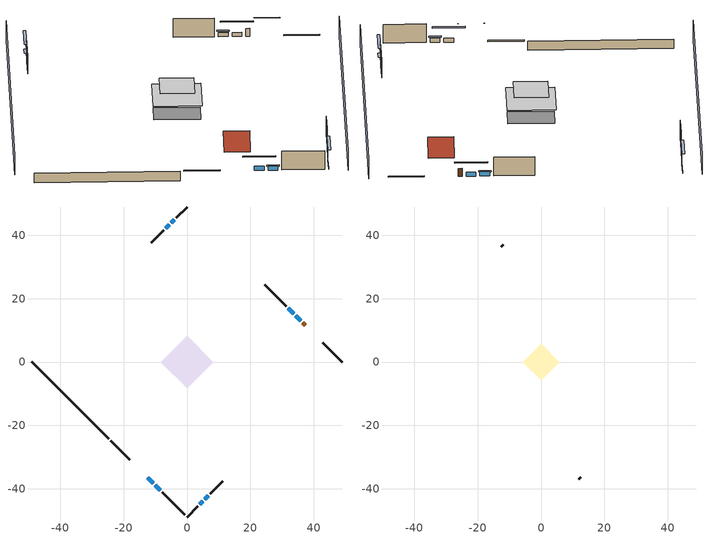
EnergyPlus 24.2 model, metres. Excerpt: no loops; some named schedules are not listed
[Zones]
conditioned space
 floor adiabatic (AdiabaticFloorConstruction): -8.21,0 0,8.21 8.21,0 0,-8.21 z2.74
 floor foundation (Slab1 construction): -6.06,1.73 -1.73,6.06 6.06,-1.73 1.73,-6.06 z-2.13
 wall outside (RimJoist1 construction): -24.03,-24.9 -18.02,-30.92 z0.3:0.61
 wall outside (RimJoist2 construction): 0,48.93 -3.34,45.59 z0.3:0.61
 wall outside (RimJoist3 construction): 48.93,0 42.92,6.01 z0.3:0.61
 wall outside (RimJoist4 construction): 0,-48.93 3.34,-45.59 z0.3:0.61
 wall outside (AdiabaticWallConstruction 1): 37.26,11.67 36.62,12.32 z0.3:2.34
 wall outside (AdiabaticWallConstruction): -12.36,-36.57 -10.71,-38.22 / -10.05,-38.88 -8.41,-40.53 z0.3:1.34; -4,44.94 -5.01,43.93 / -5.66,43.27 -6.67,42.26 / 4,-44.94 5.01,-43.93 / 5.66,-43.27 6.67,-42.26 z0.3:1.25; 35.96,12.97 34.35,14.59 z0.3:1.31; 33.69,15.24 32.01,16.92 z0.3:1.37
 wall outside (Wall1 construction): -7.75,-41.18 -0.66,-48.28 z0.3:5.18
 wall outside (Wall2 construction): -7.33,41.6 -11.27,37.67 z0.3:5.18
 wall outside (Wall3 construction): 31.35,17.58 24.53,24.4 z0.3:5.18
 wall outside (Wall4 construction): 7.33,-41.6 11.27,-37.67 z0.3:5.18
 wall foundation (FoundationWall1 construction): -48.93,0 -24.69,-24.25 z-2.13:0.3
 window (WindowConstruction): -12.36,-36.57 -10.71,-38.22 z0.3:1.34
 window (WindowConstruction 1): -10.05,-38.88 -8.41,-40.53 z0.3:1.34
 window (WindowConstruction 2): -4,44.94 -5.01,43.93 z0.3:1.25
 window (WindowConstruction 3): -5.66,43.27 -6.67,42.26 z0.3:1.25
 window (WindowConstruction 4): 35.96,12.97 34.35,14.59 z0.3:1.31
 window (WindowConstruction 5): 33.69,15.24 32.01,16.92 z0.3:1.37
 window (WindowConstruction 6): 4,-44.94 5.01,-43.93 z0.3:1.25
 window (WindowConstruction 7): 5.66,-43.27 6.67,-42.26 z0.3:1.25
 door (Door): 37.26,11.67 36.62,12.32 z0.3:2.34
 ceiling adiabatic (AdiabaticFloorConstruction): 0,-8.21 8.21,0 0,8.21 -8.21,0 z2.74
attic - vented
 floor to conditioned space (Floor1 construction Reversed): -5.81,0 0,5.81 5.81,0 0,-5.81 z5.18
 wall outside (Wall5 construction): -11.92,37.01 -12.6,36.33 z0.3:5.18
 wall outside (Wall6 construction): 11.92,-37.01 12.6,-36.33 z0.3:5.18
 roof outside (Roof1 construction): -13.02,-35.92,5.18 -9.13,-32.03,7.93 -13.47,-27.69,7.93 -17.36,-31.57,5.18
 roof outside (Roof2 construction): 37.92,11.01,5.18 34.04,7.13,7.93 38.38,2.79,7.93 42.26,6.67,5.18
shading: 3.23,-52.17 52.17,-3.23 / -3.23,52.17 -52.17,3.23 z0:5.18; -8.77,-40.16 -14.3,-34.63 -14.73,-35.06 -9.2,-40.59 z4.08; -8.19,-40.74 -10.27,-38.66 -10.7,-39.09 -8.62,-41.17 z1.65; -6.95,41.99 -2.06,46.87 -2.49,47.31 -7.38,42.42 z3.99; -6.89,42.05 -5.45,43.49 -5.88,43.92 -7.32,42.48 z1.55; 32.41,16.53 37.9,11.03 38.33,11.46 32.84,16.96 z4.05; 31.79,17.14 33.91,15.03 34.34,15.46 32.22,17.57 z1.68; 6.95,-41.99 2.06,-46.87 2.49,-47.31 7.38,-42.42 z3.99; 6.89,-42.05 5.45,-43.49 5.88,-43.92 7.32,-42.48 z1.55
[Building]
Building 1: Terrain=Suburbs
[Site:Location]
Portland Intl Arpt_OR: Latitude {deg}=45.59; Longitude {deg}=-122.6; Time Zone {hr}=-8; Elevation {m}=33; Keep Site Location Information=Yes
[Site:GroundTemperature:Shallow]
10.2558, 8.96328, 8.85977, 9.47314, 11.9355, 14.3863, 16.5111, 17.8571, 17.9714, 16.8767, 14.8061, 12.4304
[Site:WaterMainsTemperature]
Calculation Method=Schedule; Temperature Schedule=mains temperature schedule
[Material] Roughness=Rough; Thermal Absorptance=0.9
Name | Thickness {m} | Conductivity {W/m-K} | Density {kg/m3} | Specific Heat {J/kg-K} | Solar Absorptance | Visible Absorptance
asphalt or fiberglass shingles | 0.00635 | 0.162714 | 1121.4 | 1465.45 | 0.85 | 0.85
ceiling stud and cavity | 0.0889 | 1.05181 | 20.9862 | 1087.66 | 0.7 | 0.7
concrete 4.0 in. | 0.1016 | 1.803125 | 2242.8 | 837.4 | 0.7 | 0.7
concrete 8.0 in. | 0.2032 | 1.803125 | 2242.8 | 837.4 | 0.7 | 0.7
door material | 0.04445 | 0.0612267 | 512.64 | 1214.23 | 0.7 | 0.7
fiber cement siding | 0.009525 | 0.258207 | 347.634 | 1004.88 | 0.5 | 0.5
floor covering | 0.0127 | 0.0450781 | 54.468 | 1339.84 | 0.9 | 0.9
floor covering 1 | 0.0127 | 0.0433444 | 54.468 | 1339.84 | 0.6 | 0.6
floor rigid ins; wall rigid ins | 0.512978 | 0.029427 | 32.04 | 1214.23 | 0.7 | 0.7
floor stud and cavity | 0.1397 | 1.75129 | 37.0049 | 1207.88 | 0.7 | 0.7
furniture material conditioned space 1 | 0.1524 | 0.115458 | 640.8 | 1214.23 | 0.6 | 0.6
gypsum board | 0.0127 | 0.160291 | 801 | 837.4 | 0.6 | 0.6
gypsum board 1 | 0.00254 | 0.160291 | 801 | 837.4 | 0.6 | 0.6
gypsum board 2 | 0.0127 | 0.160291 | 801 | 837.4 | 0.7 | 0.7
osb sheathing 0.5 in. | 0.0127 | 0.115458 | 512.64 | 1214.23 | 0.6 | 0.6
osb sheathing 0.5 in. 1 | 0.0127 | 0.115458 | 512.64 | 1214.23 | 0.7 | 0.7
osb sheathing 0.75 in. | 0.01905 | 0.115458 | 512.64 | 1214.23 | 0.7 | 0.7
rim joist stud and cavity | 0.0508 | 0.178804 | 50.32683 | 1063.81 | 0.6 | 0.6
roof rigid ins | 0.00281632 | 0.029427 | 32.04 | 1214.23 | 0.7 | 0.7
wall stud and cavity | 0.1397 | 0.551395 | 139.0536 | 1170.24 | 0.7 | 0.7
wall stud and cavity 1 | 0.1397 | 0.346631 | 139.0536 | 1170.24 | 0.6 | 0.6
wall stud and cavity 2 | 0.0889 | 0.380278 | 52.3479 | 1209.89 | 0.7 | 0.7
wall stud and cavity 3 | 0.0889 | 0.391764 | 83.0341 | 1211.67 | 0.7 | 0.7
wood siding; wood siding 1 | 0.0254 | 0.102417 | 544.68 | 1172.36 | 0.7 | 0.7
[WindowMaterial:SimpleGlazingSystem]
WindowMaterial: U-Factor {W/m2-K}=2.15764; Solar Heat Gain Coefficient=0.44
[Construction]
AdiabaticFloorConstruction: floor stud and cavity, floor rigid ins, osb sheathing 0.75 in., floor covering 1
AdiabaticWallConstruction: wood siding, wall rigid ins, wall stud and cavity 2, gypsum board
AdiabaticWallConstruction 1: wood siding 1, wall rigid ins, wall stud and cavity 2, gypsum board
Door: door material
Floor1 construction Reversed: gypsum board 1, ceiling stud and cavity
FoundationWall1 construction: concrete 8.0 in., gypsum board 2
furniture construction conditioned space 1: furniture material conditioned space 1
PartitionWallConstruction: gypsum board, wall stud and cavity 3, gypsum board
RimJoist1 construction; RimJoist2 construction; RimJoist3 construction; RimJoist4 construction: fiber cement siding, rim joist stud and cavity
Roof1 construction; Roof2 construction: asphalt or fiberglass shingles, roof rigid ins, osb sheathing 0.5 in.
Slab1 construction: concrete 4.0 in., floor covering
Wall1 construction; Wall2 construction; Wall3 construction; Wall4 construction: fiber cement siding, osb sheathing 0.5 in. 1, wall stud and cavity, gypsum board
Wall5 construction; Wall6 construction: fiber cement siding, osb sheathing 0.5 in. 1, wall stud and cavity 1
WindowConstruction; WindowConstruction 1; WindowConstruction 2; WindowConstruction 3; WindowConstruction 4; WindowConstruction 5; WindowConstruction 6; WindowConstruction 7: WindowMaterial
[Zone] Multiplier=1; Part of Total Floor Area=Yes
Name | Volume {m3}
attic - vented | 41.3126
conditioned space | 493.619
[Space]
Name | Zone | Volume {m3}
attic - vented 1 | attic - vented | 41.3126
conditioned space 1 | conditioned space | 493.619
[ZoneInfiltration:EffectiveLeakageArea]
infil attic - vented 1: Zone or Space=attic - vented 1; Schedule=Always On Discrete; Effective Air Leakage Area {cm2}=2248.96; Stack Coefficient=0.000127727; Wind Coefficient=4.14618e-05
[ZoneMixing]
whole house fan mix: Zone or Space=attic - vented; Schedule=Always On Continuous; Design Flow Rate Calculation Method=Flow/Zone; Design Flow Rate {m3/s}=0; Source Zone or Space=conditioned space
[SurfaceProperty:ExposedFoundationPerimeter]
Slab1: Exposed Perimeter Calculation Method=TotalExposedPerimeter; Total Exposed Perimeter {m}=34.29
[SurfaceProperty:IncidentSolarMultiplier] Incident Solar Multiplier=1; Incident Solar Multiplier Schedule=trans schedule winter=0.85 summer=0.7
Window1; Window2; Window3; Window4; Window5; Window6; Window7; Window8
[InternalMass] Zone or ZoneList=conditioned space; Space or SpaceList=conditioned space 1
Name | Construction | Surface Area {m2}
furniture mass conditioned space 1 | furniture construction conditioned space 1 | 80.97429
partition wall mass | PartitionWallConstruction | 202.436
[Lights]
interior lighting: Zone or ZoneList or Space or SpaceList=conditioned space 1; Schedule=lighting_interior; Design Level Calculation Method=LightingLevel; Lighting Level {W}=316.053; Return Air Fraction=0; Fraction Radiant=0.6; Fraction Visible=0.2; Fraction Replaceable=1
[People]
occupants: Zone or ZoneList or Space or SpaceList=conditioned space 1; Number of People Schedule=occupants; Number of People Calculation Method=People; Number of People=1; Fraction Radiant=0.314171; Sensible Heat Fraction=0.56303; Activity Level Schedule=occupants activity schedule; Carbon Dioxide Generation Rate {m3/s-W}=0; Enable ASHRAE 55 Comfort Warnings=No; Mean Radiant Temperature Calculation Type=EnclosureAveraged
[ElectricEquipment] Zone or ZoneList or Space or SpaceList=conditioned space 1; Design Level Calculation Method=EquipmentLevel
Name | Schedule | Design Level {W} | Fraction Latent | Fraction Radiant | Fraction Lost
ceiling fan | ceiling_fan | 17.4082 | 0 | 0.558 | 0
clothes dryer | clothes_dryer | 2899.56 | 0.015 | 0.081 | 0.85
clothes washer | clothes_washer | 452.123 | 0.03 | 0.162 | 0.7
cooking range | cooking_range | 1687.68 | 0.08 | 0.432 | 0.2
dishwasher | dishwasher | 759.136 | 0.3 | 0.18 | 0.4
fridge | fridge schedule | 52.0548 | 0 | 0.6 | 0
mech vent bath fan 0 | mech vent bath fan 0 schedule | 15 | 0 | 0 | 1
mech vent house fan | mech vent house fan schedule | 0 | 0 | 0 | 1
mech vent house fan cfis | mech vent house fan cfis schedule | 0 | 0 | 0 | 0
mech vent range fan 0 | mech vent range fan 0 schedule | 30 | 0 | 0 | 1
misc plug loads | plug_loads_other | 154.964 | 0.021 | 0.558 | 0.049
misc tv | plug_loads_tv | 190.12 | 0 | 0.6 | 0
whole house fan | Always On Discrete | 0 | 0 | 0 | 1
[OtherEquipment] Zone or ZoneList or Space or SpaceList=conditioned space 1; Design Level Calculation Method=EquipmentLevel
Name | Fuel Type | Schedule | Design Level {W} | Fraction Latent | Fraction Radiant | Fraction Lost
clothes dryer 1 | Electricity | clothes_dryer | 0 | 0.015 | 0.081 | 0.85
cooking range 1 | Electricity | cooking_range | 0 | 0.08 | 0.432 | 0.2
general water use latent | None | general water use schedule | 25.6591 | 1 | 0 | 0
general water use sensible | None | general water use schedule | -25.2881 | 0 | 0.6 | 0
mech vent house fan latent load; water heater lat | None | Always On Discrete | 0 | 1 | 0 | 0
mech vent house fan sensible load; water heater sens | None | Always On Discrete | 0 | 0 | 0 | 0
water heater energy adjustment1 | Electricity | Always On Discrete | 0.01 | 0 | 0 | 1
[ZoneInfiltration:DesignFlowRate] Zone or ZoneList or Space or SpaceList=conditioned space 1; Schedule=Always On Discrete; Design Flow Rate Calculation Method=Flow/Zone; Design Flow Rate {m3/s}=0
infil flow; natural vent flow; whole house fan flow
[WaterUse:Equipment]
dishwasher: Peak Flow Rate {m3/s}=1.20997e-05; Flow Rate Fraction Schedule=hot_water_dishwasher
[Foundation:Kiva]
Foundation Kiva 1: Initial Indoor Air Temperature {C}=22.2222; Wall Height Above Grade {m}=0.3048; Wall Depth Below Slab {m}=0.2032
[Foundation:Kiva:Settings]
Soil Conductivity {W/m-K}=1.3848; Soil Density {kg/m3}=1842.3; Soil Specific Heat {J/kg-K}=418.7; Ground Solar Absorptivity=0.9; Ground Thermal Absorptivity=0.9; Ground Surface Roughness {m}=0.03; Far-Field Width {m}=40; Deep-Ground Boundary Condition=ZeroFlux; Deep-Ground Depth {m}=40; Minimum Cell Dimension {m}=0.2; Maximum Cell Growth Coefficient=3; Simulation Timestep=Timestep
[Exterior:Lights]
exterior lighting: Schedule=exterior lighting schedule; Design Level {W}=8.01452
[EnergyManagementSystem:GlobalVariable]
infil_program_Qfan
infil_program_Qinf
natural_vent_program_Qnv
natural_vent_program_Qwhf
[EnergyManagementSystem:Sensor]
Name | Output:Variable or Output:Meter Index Key | Output:Variable or Output:Meter
airflow_gain | infil flow | Infiltration Sensible Heat Gain Energy
airflow_gain_1 | natural vent flow | Infiltration Sensible Heat Gain Energy
airflow_gain_2 | whole house fan flow | Infiltration Sensible Heat Gain Energy
airflow_loss | infil flow | Infiltration Sensible Heat Loss Energy
airflow_loss_1 | natural vent flow | Infiltration Sensible Heat Loss Energy
airflow_loss_2 | whole house fan flow | Infiltration Sensible Heat Loss Energy
clg_load_cond |  | Cooling:EnergyTransfer:Zone:CONDITIONED SPACE
clg_sp_s; clg_sp_s_1 | cooling setpoint | Schedule Value
clothes_dryer_exhaust_0_sch_s | clothes_dryer | Schedule Value
cool_season | cooling season schedule | Schedule Value
htg_load_cond |  | Heating:EnergyTransfer:Zone:CONDITIONED SPACE
htg_sp_s; htg_sp_s_1 | heating setpoint | Schedule Value
ig_ee_conv | ceiling fan | Electric Equipment Convective Heating Energy
ig_ee_conv_1 | clothes dryer | Electric Equipment Convective Heating Energy
ig_ee_conv_3 | cooking range | Electric Equipment Convective Heating Energy
ig_ee_conv_4 | dishwasher | Electric Equipment Convective Heating Energy
ig_ee_conv_5 | fridge | Electric Equipment Convective Heating Energy
ig_ee_conv_6 | misc plug loads | Electric Equipment Convective Heating Energy
ig_ee_conv_7 | misc tv | Electric Equipment Convective Heating Energy
ig_ee_conv_8 | whole house fan | Electric Equipment Convective Heating Energy
ig_ee_rad | ceiling fan | Electric Equipment Radiant Heating Energy
ig_ee_rad_1 | clothes dryer | Electric Equipment Radiant Heating Energy
ig_ee_rad_3 | cooking range | Electric Equipment Radiant Heating Energy
ig_ee_rad_4 | dishwasher | Electric Equipment Radiant Heating Energy
ig_ee_rad_5 | fridge | Electric Equipment Radiant Heating Energy
ig_ee_rad_6 | misc plug loads | Electric Equipment Radiant Heating Energy
ig_ee_rad_7 | misc tv | Electric Equipment Radiant Heating Energy
ig_ee_rad_8 | whole house fan | Electric Equipment Radiant Heating Energy
ig_lgt_conv | interior lighting | Lights Convective Heating Energy
ig_lgt_rad | interior lighting | Lights Radiant Heating Energy
ig_lgt_vis | interior lighting | Lights Visible Radiation Heating Energy
ig_oe_conv | clothes dryer 1 | Other Equipment Convective Heating Energy
ig_oe_conv_1 | cooking range 1 | Other Equipment Convective Heating Energy
ig_oe_conv_2 | general water use latent | Other Equipment Convective Heating Energy
ig_oe_conv_3 | general water use sensible | Other Equipment Convective Heating Energy
ig_oe_conv_4 | water heater energy adjustment1 | Other Equipment Convective Heating Energy
ig_oe_conv_5 | water heater lat | Other Equipment Convective Heating Energy
ig_oe_conv_6 | water heater sens | Other Equipment Convective Heating Energy
ig_oe_rad | clothes dryer 1 | Other Equipment Radiant Heating Energy
ig_oe_rad_1 | cooking range 1 | Other Equipment Radiant Heating Energy
ig_oe_rad_2 | general water use latent | Other Equipment Radiant Heating Energy
ig_oe_rad_3 | general water use sensible | Other Equipment Radiant Heating Energy
ig_oe_rad_4 | water heater energy adjustment1 | Other Equipment Radiant Heating Energy
ig_oe_rad_5 | water heater lat | Other Equipment Radiant Heating Energy
ig_oe_rad_6 | water heater sens | Other Equipment Radiant Heating Energy
ig_ppl_conv | occupants | People Convective Heating Energy
ig_ppl_rad | occupants | People Radiant Heating Energy
im_conv | furniture mass conditioned space 1 | Surface Inside Face Convection Heat Gain Energy
im_conv_1 | partition wall mass | Surface Inside Face Convection Heat Gain Energy
im_ig | furniture mass conditioned space 1 | Surface Inside Face Internal Gains Radiation Heat Gain Energy
im_ig_1 | partition wall mass | Surface Inside Face Internal Gains Radiation Heat Gain Energy
im_lgt | furniture mass conditioned space 1 | Surface Inside Face Lights Radiation Heat Gain Energy
im_lgt_1 | partition wall mass | Surface Inside Face Lights Radiation Heat Gain Energy
im_sol | furniture mass conditioned space 1 | Surface Inside Face Solar Radiation Heat Gain Energy
im_sol_1 | partition wall mass | Surface Inside Face Solar Radiation Heat Gain Energy
im_surf | furniture mass conditioned space 1 | Surface Inside Face Net Surface Thermal Radiation Heat Gain Energy
im_surf_1 | partition wall mass | Surface Inside Face Net Surface Thermal Radiation Heat Gain Energy
mech_vent_bath_fan_0_sch_s | mech vent bath fan 0 schedule | Schedule Value
mech_vent_range_fan_0_sch_s | mech vent range fan 0 schedule | Schedule Value
mv_conv | mech vent bath fan 0 | Electric Equipment Convective Heating Energy
mv_conv_1 | mech vent house fan | Electric Equipment Convective Heating Energy
mv_conv_2 | mech vent house fan cfis | Electric Equipment Convective Heating Energy
mv_conv_3 | mech vent range fan 0 | Electric Equipment Convective Heating Energy
mv_conv_4 | mech vent house fan latent load | Other Equipment Convective Heating Energy
mv_conv_5 | mech vent house fan sensible load | Other Equipment Convective Heating Energy
mv_rad | mech vent bath fan 0 | Electric Equipment Radiant Heating Energy
mv_rad_1 | mech vent house fan | Electric Equipment Radiant Heating Energy
mv_rad_2 | mech vent house fan cfis | Electric Equipment Radiant Heating Energy
mv_rad_3 | mech vent range fan 0 | Electric Equipment Radiant Heating Energy
mv_rad_4 | mech vent house fan latent load | Other Equipment Radiant Heating Energy
mv_rad_5 | mech vent house fan sensible load | Other Equipment Radiant Heating Energy
natural_vent_s | natural vent schedule | Schedule Value
out_pb_s |  | Site Outdoor Air Barometric Pressure
out_wt_s |  | Site Outdoor Air Humidity Ratio
site_vw_s |  | Site Wind Speed
ss_back_out | Window1 | Surface Window Shortwave from Zone Back Out Window Heat Transfer Rate
ss_back_out_1 | Window2 | Surface Window Shortwave from Zone Back Out Window Heat Transfer Rate
ss_back_out_2 | Window3 | Surface Window Shortwave from Zone Back Out Window Heat Transfer Rate
ss_back_out_3 | Window4 | Surface Window Shortwave from Zone Back Out Window Heat Transfer Rate
ss_back_out_4 | Window5 | Surface Window Shortwave from Zone Back Out Window Heat Transfer Rate
ss_back_out_5 | Window6 | Surface Window Shortwave from Zone Back Out Window Heat Transfer Rate
ss_back_out_6 | Window7 | Surface Window Shortwave from Zone Back Out Window Heat Transfer Rate
ss_back_out_7 | Window8 | Surface Window Shortwave from Zone Back Out Window Heat Transfer Rate
ss_conv | Door1 | Surface Inside Face Convection Heat Gain Energy
ss_conv_1 | Window1 | Surface Inside Face Convection Heat Gain Energy
ss_conv_2 | Window2 | Surface Inside Face Convection Heat Gain Energy
ss_conv_3 | Window3 | Surface Inside Face Convection Heat Gain Energy
ss_conv_4 | Window4 | Surface Inside Face Convection Heat Gain Energy
ss_conv_5 | Window5 | Surface Inside Face Convection Heat Gain Energy
ss_conv_6 | Window6 | Surface Inside Face Convection Heat Gain Energy
ss_conv_7 | Window7 | Surface Inside Face Convection Heat Gain Energy
ss_conv_8 | Window8 | Surface Inside Face Convection Heat Gain Energy
ss_ig | Door1 | Surface Inside Face Internal Gains Radiation Heat Gain Energy
ss_ig_1 | Window1 | Surface Inside Face Internal Gains Radiation Heat Gain Energy
ss_ig_2 | Window2 | Surface Inside Face Internal Gains Radiation Heat Gain Energy
ss_ig_3 | Window3 | Surface Inside Face Internal Gains Radiation Heat Gain Energy
ss_ig_4 | Window4 | Surface Inside Face Internal Gains Radiation Heat Gain Energy
ss_ig_5 | Window5 | Surface Inside Face Internal Gains Radiation Heat Gain Energy
ss_ig_6 | Window6 | Surface Inside Face Internal Gains Radiation Heat Gain Energy
ss_ig_7 | Window7 | Surface Inside Face Internal Gains Radiation Heat Gain Energy
ss_ig_8 | Window8 | Surface Inside Face Internal Gains Radiation Heat Gain Energy
ss_lgt | Door1 | Surface Inside Face Lights Radiation Heat Gain Energy
ss_sol | Door1 | Surface Inside Face Solar Radiation Heat Gain Energy
ss_surf | Door1 | Surface Inside Face Net Surface Thermal Radiation Heat Gain Energy
ss_surf_1 | Window1 | Surface Inside Face Net Surface Thermal Radiation Heat Gain Energy
ss_surf_2 | Window2 | Surface Inside Face Net Surface Thermal Radiation Heat Gain Energy
ss_surf_3 | Window3 | Surface Inside Face Net Surface Thermal Radiation Heat Gain Energy
ss_surf_4 | Window4 | Surface Inside Face Net Surface Thermal Radiation Heat Gain Energy
ss_surf_5 | Window5 | Surface Inside Face Net Surface Thermal Radiation Heat Gain Energy
ss_surf_6 | Window6 | Surface Inside Face Net Surface Thermal Radiation Heat Gain Energy
ss_surf_7 | Window7 | Surface Inside Face Net Surface Thermal Radiation Heat Gain Energy
ss_surf_8 | Window8 | Surface Inside Face Net Surface Thermal Radiation Heat Gain Energy
ss_trans_in | Window1 | Surface Window Transmitted Solar Radiation Rate
ss_trans_in_1 | Window2 | Surface Window Transmitted Solar Radiation Rate
ss_trans_in_2 | Window3 | Surface Window Transmitted Solar Radiation Rate
ss_trans_in_3 | Window4 | Surface Window Transmitted Solar Radiation Rate
ss_trans_in_4 | Window5 | Surface Window Transmitted Solar Radiation Rate
ss_trans_in_5 | Window6 | Surface Window Transmitted Solar Radiation Rate
ss_trans_in_6 | Window7 | Surface Window Transmitted Solar Radiation Rate
ss_trans_in_7 | Window8 | Surface Window Transmitted Solar Radiation Rate
ss_trans_out | Window1 | Surface Inside Face Initial Transmitted Diffuse Transmitted Out Window Solar Radiation Rate
ss_trans_out_1 | Window2 | Surface Inside Face Initial Transmitted Diffuse Transmitted Out Window Solar Radiation Rate
ss_trans_out_2 | Window3 | Surface Inside Face Initial Transmitted Diffuse Transmitted Out Window Solar Radiation Rate
ss_trans_out_3 | Window4 | Surface Inside Face Initial Transmitted Diffuse Transmitted Out Window Solar Radiation Rate
ss_trans_out_4 | Window5 | Surface Inside Face Initial Transmitted Diffuse Transmitted Out Window Solar Radiation Rate
ss_trans_out_5 | Window6 | Surface Inside Face Initial Transmitted Diffuse Transmitted Out Window Solar Radiation Rate
ss_trans_out_6 | Window7 | Surface Inside Face Initial Transmitted Diffuse Transmitted Out Window Solar Radiation Rate
ss_trans_out_7 | Window8 | Surface Inside Face Initial Transmitted Diffuse Transmitted Out Window Solar Radiation Rate
s_conv | Floor1 | Surface Inside Face Convection Heat Gain Energy
s_conv_1 | FoundationWall1 | Surface Inside Face Convection Heat Gain Energy
s_conv_10 | Wall2 | Surface Inside Face Convection Heat Gain Energy
s_conv_11 | Wall3 | Surface Inside Face Convection Heat Gain Energy
s_conv_12 | Wall4 | Surface Inside Face Convection Heat Gain Energy
s_conv_2 | inferred conditioned ceiling | Surface Inside Face Convection Heat Gain Energy
s_conv_3 | inferred conditioned floor | Surface Inside Face Convection Heat Gain Energy
s_conv_4 | RimJoist1 | Surface Inside Face Convection Heat Gain Energy
s_conv_5 | RimJoist2 | Surface Inside Face Convection Heat Gain Energy
s_conv_6 | RimJoist3 | Surface Inside Face Convection Heat Gain Energy
s_conv_7 | RimJoist4 | Surface Inside Face Convection Heat Gain Energy
s_conv_8 | Slab1 | Surface Inside Face Convection Heat Gain Energy
s_conv_9 | Wall1 | Surface Inside Face Convection Heat Gain Energy
s_ig | Floor1 | Surface Inside Face Internal Gains Radiation Heat Gain Energy
s_ig_1 | FoundationWall1 | Surface Inside Face Internal Gains Radiation Heat Gain Energy
s_ig_10 | Wall2 | Surface Inside Face Internal Gains Radiation Heat Gain Energy
s_ig_11 | Wall3 | Surface Inside Face Internal Gains Radiation Heat Gain Energy
s_ig_12 | Wall4 | Surface Inside Face Internal Gains Radiation Heat Gain Energy
s_ig_2 | inferred conditioned ceiling | Surface Inside Face Internal Gains Radiation Heat Gain Energy
s_ig_3 | inferred conditioned floor | Surface Inside Face Internal Gains Radiation Heat Gain Energy
s_ig_4 | RimJoist1 | Surface Inside Face Internal Gains Radiation Heat Gain Energy
s_ig_5 | RimJoist2 | Surface Inside Face Internal Gains Radiation Heat Gain Energy
s_ig_6 | RimJoist3 | Surface Inside Face Internal Gains Radiation Heat Gain Energy
s_ig_7 | RimJoist4 | Surface Inside Face Internal Gains Radiation Heat Gain Energy
s_ig_8 | Slab1 | Surface Inside Face Internal Gains Radiation Heat Gain Energy
s_ig_9 | Wall1 | Surface Inside Face Internal Gains Radiation Heat Gain Energy
s_lgt | Floor1 | Surface Inside Face Lights Radiation Heat Gain Energy
s_lgt_1 | FoundationWall1 | Surface Inside Face Lights Radiation Heat Gain Energy
s_lgt_10 | Wall2 | Surface Inside Face Lights Radiation Heat Gain Energy
s_lgt_11 | Wall3 | Surface Inside Face Lights Radiation Heat Gain Energy
s_lgt_12 | Wall4 | Surface Inside Face Lights Radiation Heat Gain Energy
s_lgt_2 | inferred conditioned ceiling | Surface Inside Face Lights Radiation Heat Gain Energy
s_lgt_3 | inferred conditioned floor | Surface Inside Face Lights Radiation Heat Gain Energy
s_lgt_4 | RimJoist1 | Surface Inside Face Lights Radiation Heat Gain Energy
s_lgt_5 | RimJoist2 | Surface Inside Face Lights Radiation Heat Gain Energy
s_lgt_6 | RimJoist3 | Surface Inside Face Lights Radiation Heat Gain Energy
s_lgt_7 | RimJoist4 | Surface Inside Face Lights Radiation Heat Gain Energy
s_lgt_8 | Slab1 | Surface Inside Face Lights Radiation Heat Gain Energy
s_lgt_9 | Wall1 | Surface Inside Face Lights Radiation Heat Gain Energy
s_sol | Floor1 | Surface Inside Face Solar Radiation Heat Gain Energy
s_sol_1 | FoundationWall1 | Surface Inside Face Solar Radiation Heat Gain Energy
s_sol_10 | Wall2 | Surface Inside Face Solar Radiation Heat Gain Energy
s_sol_11 | Wall3 | Surface Inside Face Solar Radiation Heat Gain Energy
s_sol_12 | Wall4 | Surface Inside Face Solar Radiation Heat Gain Energy
s_sol_2 | inferred conditioned ceiling | Surface Inside Face Solar Radiation Heat Gain Energy
s_sol_3 | inferred conditioned floor | Surface Inside Face Solar Radiation Heat Gain Energy
s_sol_4 | RimJoist1 | Surface Inside Face Solar Radiation Heat Gain Energy
s_sol_5 | RimJoist2 | Surface Inside Face Solar Radiation Heat Gain Energy
s_sol_6 | RimJoist3 | Surface Inside Face Solar Radiation Heat Gain Energy
s_sol_7 | RimJoist4 | Surface Inside Face Solar Radiation Heat Gain Energy
s_sol_8 | Slab1 | Surface Inside Face Solar Radiation Heat Gain Energy
